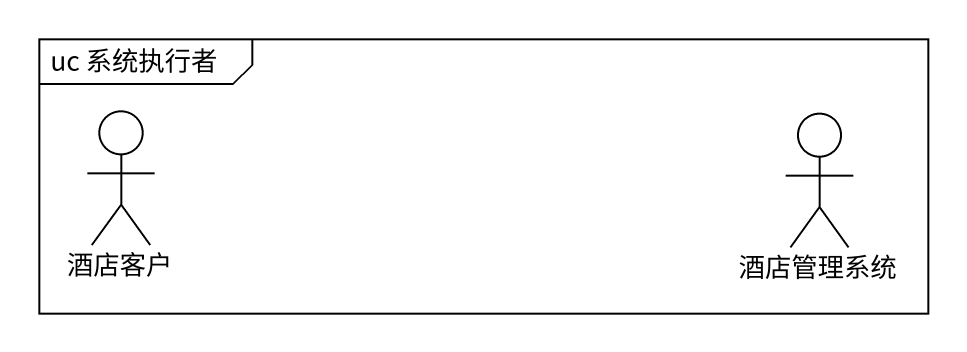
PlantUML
@startuml
mainframe uc 系统执行者
actor 酒店客户
actor 酒店管理系统
@enduml
